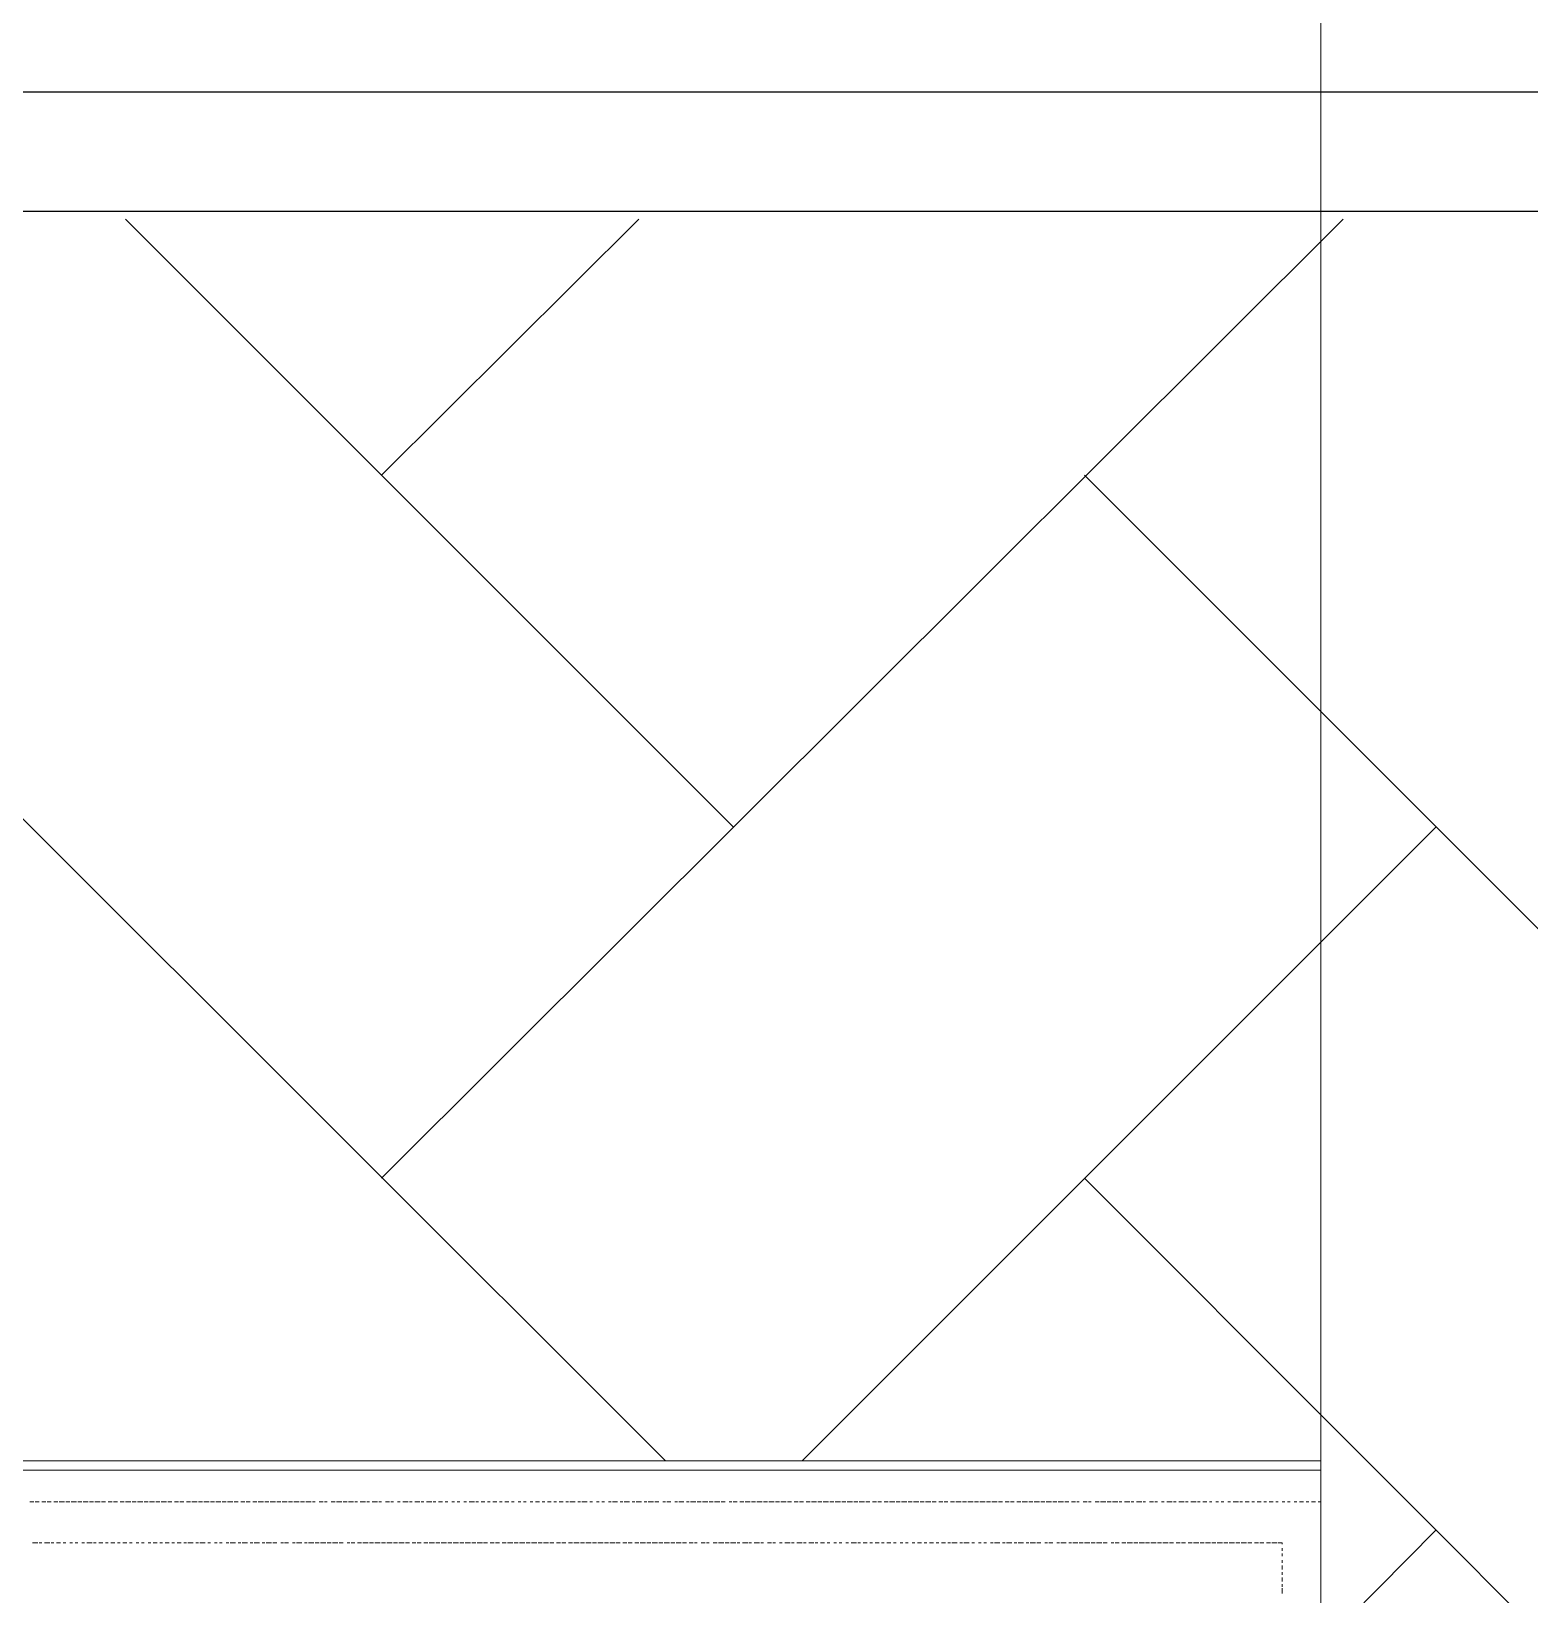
# Model space of a CAD drawing. Header units: millimetres. Extents: x 2928 to 3112, y 1220 to 1280.
# Drawn here: x 2963.698 to 2965.581, y 1265.586 to 1267.55 of the extents above; entities that cross this region are included whole.
import ezdxf

# ---------------------------------------------------------------- set-up
doc = ezdxf.new("R2010")
doc.units = ezdxf.units.MM

msp = doc.modelspace()

# ---------------------------------------------------------------- linework, layer by layer
at = {"color": 253, "linetype": 'Continuous', "lineweight": 5, "true_color": 0x9a9a9a}
for points in [[(2965.31833, 1265.58897), (2965.31833, 1267.99067), (2965.31833, 1267.99067)], [(2965.31833, 1265.58897), (2965.31833, 1267.98234), (2965.31833, 1267.98234)], [(2963.3033, 1265.7423), (2965.31833, 1265.7423), (2965.31833, 1265.7423)]]:
    msp.add_lwpolyline(points, dxfattribs=at)
at = {"color": 7, "linetype": 'Continuous', "lineweight": -2, "true_color": 0x000007}
for points in [[(2937.08126, 1265.3073), (2937.07792, 1267.474), (2938.98795, 1267.474), (2985.45528, 1267.474), (2985.45528, 1236.87356), (2938.98795, 1236.87356), (2937.08126, 1236.87356), (2937.08126, 1238.60692)], [(2937.23126, 1265.3073), (2937.23126, 1267.32399), (2938.98795, 1267.32399), (2985.30528, 1267.32399), (2985.30528, 1237.02356), (2938.98795, 1237.02356), (2937.22793, 1237.02356), (2937.22793, 1238.60692)]]:
    msp.add_lwpolyline(points, close=True, dxfattribs=at)
at = {"color": 252, "linetype": 'Continuous', "lineweight": 13, "true_color": 0x989898}
msp.add_lwpolyline([(2978.19518, 1267.32399), (2978.19518, 1267.474), (2940.68131, 1267.474), (2940.68131, 1267.32399)], close=True, dxfattribs=at)
at = {"color": 9, "linetype": 'Continuous', "lineweight": 13, "true_color": 0xbababa}
for points in [[(2964.57998, 1266.55065), (2963.81664, 1267.31399), (2963.81664, 1267.31399)], [(2964.13831, 1266.99232), (2964.46165, 1267.31399), (2964.46165, 1267.31399)], [(2964.13831, 1266.10898), (2965.34666, 1267.31399), (2965.34666, 1267.31399)], [(2964.49498, 1265.75397), (2963.25496, 1266.99232), (2963.25496, 1266.99232)], [(2966.34667, 1265.6673), (2965.02166, 1266.99232), (2965.02166, 1266.99232)], [(2964.66665, 1265.75397), (2965.46333, 1266.55065), (2965.46333, 1266.55065)], [(2966.34667, 1264.78229), (2965.02166, 1266.10898), (2965.02166, 1266.10898)], [(2965.31833, 1265.52063), (2965.46333, 1265.6673), (2965.46333, 1265.6673)]]:
    msp.add_lwpolyline(points, dxfattribs=at)
at = {"color": 7, "linetype": 'Continuous', "lineweight": 20, "true_color": 0x000007}
msp.add_lwpolyline([(2963.3033, 1265.75397), (2965.31833, 1265.75397), (2965.31833, 1265.29896), (2963.3033, 1265.29896)], close=True, dxfattribs=at)
at = {"color": 252, "linetype": 'Continuous', "lineweight": 13, "true_color": 0x989898}
for points in [[(2963.69664, 1265.7023), (2963.70164, 1265.7023), (2963.70164, 1265.7023)], [(2963.7033, 1265.7023), (2963.7083, 1265.7023), (2963.7083, 1265.7023)], [(2963.71164, 1265.7023), (2963.71664, 1265.7023), (2963.71664, 1265.7023)], [(2963.7183, 1265.7023), (2963.7233, 1265.7023), (2963.7233, 1265.7023)], [(2963.72664, 1265.7023), (2963.73164, 1265.7023), (2963.73164, 1265.7023)], [(2963.7333, 1265.7023), (2963.73997, 1265.7023), (2963.73997, 1265.7023)], [(2963.74164, 1265.7023), (2963.74664, 1265.7023), (2963.74664, 1265.7023)], [(2963.7483, 1265.7023), (2963.75497, 1265.7023), (2963.75497, 1265.7023)], [(2963.75664, 1265.7023), (2963.76164, 1265.7023), (2963.76164, 1265.7023)], [(2963.7633, 1265.7023), (2963.76997, 1265.7023), (2963.76997, 1265.7023)], [(2963.77164, 1265.7023), (2963.77664, 1265.7023), (2963.77664, 1265.7023)], [(2963.7783, 1265.7023), (2963.78497, 1265.7023), (2963.78497, 1265.7023)], [(2963.78664, 1265.7023), (2963.79164, 1265.7023), (2963.79164, 1265.7023)], [(2963.79497, 1265.7023), (2963.79997, 1265.7023), (2963.79997, 1265.7023)], [(2963.80164, 1265.7023), (2963.80664, 1265.7023), (2963.80664, 1265.7023)], [(2963.80997, 1265.7023), (2963.81497, 1265.7023), (2963.81497, 1265.7023)], [(2963.81664, 1265.7023), (2963.82331, 1265.7023), (2963.82331, 1265.7023)], [(2963.82497, 1265.7023), (2963.82997, 1265.7023), (2963.82997, 1265.7023)], [(2963.83164, 1265.7023), (2963.83831, 1265.7023), (2963.83831, 1265.7023)], [(2963.83997, 1265.7023), (2963.84497, 1265.7023), (2963.84497, 1265.7023)], [(2963.84664, 1265.7023), (2963.85331, 1265.7023), (2963.85331, 1265.7023)], [(2963.85497, 1265.7023), (2963.85997, 1265.7023), (2963.85997, 1265.7023)], [(2963.86164, 1265.7023), (2963.86831, 1265.7023), (2963.86831, 1265.7023)], [(2963.86997, 1265.7023), (2963.87497, 1265.7023), (2963.87497, 1265.7023)], [(2963.87831, 1265.7023), (2963.88331, 1265.7023), (2963.88331, 1265.7023)], [(2963.88497, 1265.7023), (2963.88997, 1265.7023), (2963.88997, 1265.7023)], [(2963.89331, 1265.7023), (2963.89831, 1265.7023), (2963.89831, 1265.7023)], [(2963.89997, 1265.7023), (2963.90664, 1265.7023), (2963.90664, 1265.7023)], [(2963.90831, 1265.7023), (2963.91331, 1265.7023), (2963.91331, 1265.7023)], [(2963.91497, 1265.7023), (2963.92164, 1265.7023), (2963.92164, 1265.7023)], [(2963.92331, 1265.7023), (2963.92831, 1265.7023), (2963.92831, 1265.7023)], [(2963.92997, 1265.7023), (2963.93664, 1265.7023), (2963.93664, 1265.7023)], [(2963.93831, 1265.7023), (2963.94331, 1265.7023), (2963.94331, 1265.7023)], [(2963.94497, 1265.7023), (2963.95164, 1265.7023), (2963.95164, 1265.7023)], [(2963.95331, 1265.7023), (2963.95831, 1265.7023), (2963.95831, 1265.7023)], [(2963.96164, 1265.7023), (2963.96664, 1265.7023), (2963.96664, 1265.7023)], [(2963.96831, 1265.7023), (2963.97331, 1265.7023), (2963.97331, 1265.7023)], [(2963.97664, 1265.7023), (2963.98164, 1265.7023), (2963.98164, 1265.7023)], [(2963.98331, 1265.7023), (2963.98997, 1265.7023), (2963.98997, 1265.7023)], [(2963.99164, 1265.7023), (2963.99664, 1265.7023), (2963.99664, 1265.7023)], [(2963.99831, 1265.7023), (2964.00497, 1265.7023), (2964.00497, 1265.7023)], [(2964.00664, 1265.7023), (2964.01164, 1265.7023), (2964.01164, 1265.7023)], [(2964.01331, 1265.7023), (2964.01997, 1265.7023), (2964.01997, 1265.7023)], [(2964.02164, 1265.7023), (2964.02664, 1265.7023), (2964.02664, 1265.7023)], [(2964.02831, 1265.7023), (2964.03498, 1265.7023), (2964.03498, 1265.7023)], [(2964.03664, 1265.7023), (2964.04164, 1265.7023), (2964.04164, 1265.7023)], [(2964.04331, 1265.7023), (2964.04998, 1265.7023), (2964.04998, 1265.7023)], [(2964.05164, 1265.7023), (2964.05498, 1265.7023), (2964.05498, 1265.7023)], [(2964.05998, 1265.7023), (2964.06498, 1265.7023), (2964.06498, 1265.7023)], [(2964.06664, 1265.7023), (2964.06998, 1265.7023), (2964.06998, 1265.7023)], [(2964.07498, 1265.7023), (2964.07998, 1265.7023), (2964.07998, 1265.7023)], [(2964.08164, 1265.7023), (2964.08831, 1265.7023), (2964.08831, 1265.7023)], [(2964.08998, 1265.7023), (2964.09498, 1265.7023), (2964.09498, 1265.7023)], [(2964.09664, 1265.7023), (2964.10331, 1265.7023), (2964.10331, 1265.7023)], [(2964.10498, 1265.7023), (2964.10831, 1265.7023), (2964.10831, 1265.7023)], [(2964.11164, 1265.7023), (2964.11831, 1265.7023), (2964.11831, 1265.7023)], [(2964.11998, 1265.7023), (2964.12331, 1265.7023), (2964.12331, 1265.7023)], [(2964.12664, 1265.7023), (2964.13331, 1265.7023), (2964.13331, 1265.7023)], [(2964.13498, 1265.7023), (2964.13831, 1265.7023), (2964.13831, 1265.7023)], [(2964.14331, 1265.7023), (2964.14831, 1265.7023), (2964.14831, 1265.7023)], [(2964.14998, 1265.7023), (2964.15331, 1265.7023), (2964.15331, 1265.7023)], [(2964.15831, 1265.7023), (2964.16164, 1265.7023), (2964.16164, 1265.7023)], [(2964.16498, 1265.7023), (2964.17164, 1265.7023), (2964.17164, 1265.7023)], [(2964.17331, 1265.7023), (2964.17664, 1265.7023), (2964.17664, 1265.7023)], [(2964.17998, 1265.7023), (2964.18664, 1265.7023), (2964.18664, 1265.7023)], [(2964.18831, 1265.7023), (2964.19164, 1265.7023), (2964.19164, 1265.7023)], [(2964.19498, 1265.7023), (2964.20164, 1265.7023), (2964.20164, 1265.7023)], [(2964.20331, 1265.7023), (2964.20664, 1265.7023), (2964.20664, 1265.7023)], [(2964.20998, 1265.7023), (2964.21498, 1265.7023), (2964.21498, 1265.7023)], [(2964.21831, 1265.7023), (2964.22164, 1265.7023), (2964.22164, 1265.7023)], [(2964.22664, 1265.7023), (2964.22998, 1265.7023), (2964.22998, 1265.7023)], [(2964.23331, 1265.7023), (2964.23664, 1265.7023), (2964.23664, 1265.7023)], [(2964.24164, 1265.7023), (2964.24498, 1265.7023), (2964.24498, 1265.7023)], [(2964.24831, 1265.7023), (2964.25498, 1265.7023), (2964.25498, 1265.7023)], [(2964.25664, 1265.7023), (2964.25998, 1265.7023), (2964.25998, 1265.7023)], [(2964.26331, 1265.7023), (2964.26831, 1265.7023), (2964.26831, 1265.7023)], [(2964.27165, 1265.7023), (2964.27498, 1265.7023), (2964.27498, 1265.7023)], [(2964.27831, 1265.7023), (2964.28331, 1265.7023), (2964.28331, 1265.7023)], [(2964.28665, 1265.7023), (2964.28998, 1265.7023), (2964.28998, 1265.7023)], [(2964.29331, 1265.7023), (2964.29831, 1265.7023), (2964.29831, 1265.7023)], [(2964.30165, 1265.7023), (2964.30498, 1265.7023), (2964.30498, 1265.7023)], [(2964.30998, 1265.7023), (2964.31331, 1265.7023), (2964.31331, 1265.7023)], [(2964.31665, 1265.7023), (2964.31998, 1265.7023), (2964.31998, 1265.7023)], [(2964.32498, 1265.7023), (2964.32831, 1265.7023), (2964.32831, 1265.7023)], [(2964.33165, 1265.7023), (2964.33665, 1265.7023), (2964.33665, 1265.7023)], [(2964.33998, 1265.7023), (2964.34331, 1265.7023), (2964.34331, 1265.7023)], [(2964.34665, 1265.7023), (2964.35165, 1265.7023), (2964.35165, 1265.7023)], [(2964.35498, 1265.7023), (2964.35831, 1265.7023), (2964.35831, 1265.7023)], [(2964.36165, 1265.7023), (2964.36665, 1265.7023), (2964.36665, 1265.7023)], [(2964.36998, 1265.7023), (2964.37331, 1265.7023), (2964.37331, 1265.7023)], [(2964.37498, 1265.7023), (2964.38165, 1265.7023), (2964.38165, 1265.7023)], [(2964.38498, 1265.7023), (2964.38831, 1265.7023), (2964.38831, 1265.7023)], [(2964.38998, 1265.7023), (2964.39665, 1265.7023), (2964.39665, 1265.7023)], [(2964.39998, 1265.7023), (2964.40331, 1265.7023), (2964.40331, 1265.7023)], [(2964.40831, 1265.7023), (2964.41165, 1265.7023), (2964.41165, 1265.7023)], [(2964.41498, 1265.7023), (2964.41831, 1265.7023), (2964.41831, 1265.7023)], [(2964.42331, 1265.7023), (2964.42665, 1265.7023), (2964.42665, 1265.7023)], [(2964.42831, 1265.7023), (2964.43498, 1265.7023), (2964.43498, 1265.7023)], [(2964.43831, 1265.7023), (2964.44165, 1265.7023), (2964.44165, 1265.7023)], [(2964.44331, 1265.7023), (2964.44998, 1265.7023), (2964.44998, 1265.7023)], [(2964.45331, 1265.7023), (2964.45665, 1265.7023), (2964.45665, 1265.7023)], [(2964.45831, 1265.7023), (2964.46498, 1265.7023), (2964.46498, 1265.7023)], [(2964.46831, 1265.7023), (2964.47165, 1265.7023), (2964.47165, 1265.7023)], [(2964.47331, 1265.7023), (2964.47998, 1265.7023), (2964.47998, 1265.7023)], [(2964.48165, 1265.7023), (2964.48665, 1265.7023), (2964.48665, 1265.7023)], [(2964.49165, 1265.7023), (2964.49498, 1265.7023), (2964.49498, 1265.7023)], [(2964.49665, 1265.7023), (2964.50165, 1265.7023), (2964.50165, 1265.7023)], [(2964.50665, 1265.7023), (2964.50998, 1265.7023), (2964.50998, 1265.7023)], [(2964.51165, 1265.7023), (2964.51832, 1265.7023), (2964.51832, 1265.7023)], [(2964.52165, 1265.7023), (2964.52498, 1265.7023), (2964.52498, 1265.7023)], [(2964.52665, 1265.7023), (2964.53332, 1265.7023), (2964.53332, 1265.7023)], [(2964.53498, 1265.7023), (2964.53998, 1265.7023), (2964.53998, 1265.7023)], [(2964.54165, 1265.7023), (2964.54832, 1265.7023), (2964.54832, 1265.7023)], [(2964.54998, 1265.7023), (2964.55498, 1265.7023), (2964.55498, 1265.7023)], [(2964.55665, 1265.7023), (2964.56332, 1265.7023), (2964.56332, 1265.7023)], [(2964.56498, 1265.7023), (2964.56998, 1265.7023), (2964.56998, 1265.7023)], [(2964.57498, 1265.7023), (2964.57832, 1265.7023), (2964.57832, 1265.7023)], [(2964.57998, 1265.7023), (2964.58498, 1265.7023), (2964.58498, 1265.7023)], [(2964.58832, 1265.7023), (2964.59332, 1265.7023), (2964.59332, 1265.7023)], [(2964.59498, 1265.7023), (2964.60165, 1265.7023), (2964.60165, 1265.7023)], [(2964.60332, 1265.7023), (2964.60832, 1265.7023), (2964.60832, 1265.7023)], [(2964.60998, 1265.7023), (2964.61665, 1265.7023), (2964.61665, 1265.7023)], [(2964.61832, 1265.7023), (2964.62332, 1265.7023), (2964.62332, 1265.7023)], [(2964.62498, 1265.7023), (2964.63165, 1265.7023), (2964.63165, 1265.7023)], [(2964.63332, 1265.7023), (2964.63832, 1265.7023), (2964.63832, 1265.7023)], [(2964.63998, 1265.7023), (2964.64665, 1265.7023), (2964.64665, 1265.7023)], [(2964.64832, 1265.7023), (2964.65332, 1265.7023), (2964.65332, 1265.7023)], [(2964.65665, 1265.7023), (2964.66165, 1265.7023), (2964.66165, 1265.7023)], [(2964.66332, 1265.7023), (2964.66832, 1265.7023), (2964.66832, 1265.7023)], [(2964.67165, 1265.7023), (2964.67665, 1265.7023), (2964.67665, 1265.7023)], [(2964.67832, 1265.7023), (2964.68498, 1265.7023), (2964.68498, 1265.7023)], [(2964.68665, 1265.7023), (2964.69165, 1265.7023), (2964.69165, 1265.7023)], [(2964.69332, 1265.7023), (2964.69998, 1265.7023), (2964.69998, 1265.7023)], [(2964.70165, 1265.7023), (2964.70665, 1265.7023), (2964.70665, 1265.7023)], [(2964.70832, 1265.7023), (2964.71498, 1265.7023), (2964.71498, 1265.7023)], [(2964.71665, 1265.7023), (2964.72165, 1265.7023), (2964.72165, 1265.7023)], [(2964.72332, 1265.7023), (2964.72999, 1265.7023), (2964.72999, 1265.7023)], [(2964.73165, 1265.7023), (2964.73665, 1265.7023), (2964.73665, 1265.7023)], [(2964.73832, 1265.7023), (2964.74499, 1265.7023), (2964.74499, 1265.7023)], [(2964.74665, 1265.7023), (2964.75165, 1265.7023), (2964.75165, 1265.7023)], [(2964.75499, 1265.7023), (2964.75999, 1265.7023), (2964.75999, 1265.7023)], [(2964.76165, 1265.7023), (2964.76665, 1265.7023), (2964.76665, 1265.7023)], [(2964.76999, 1265.7023), (2964.77499, 1265.7023), (2964.77499, 1265.7023)], [(2964.77665, 1265.7023), (2964.78332, 1265.7023), (2964.78332, 1265.7023)], [(2964.78499, 1265.7023), (2964.78999, 1265.7023), (2964.78999, 1265.7023)], [(2964.79165, 1265.7023), (2964.79832, 1265.7023), (2964.79832, 1265.7023)], [(2964.79999, 1265.7023), (2964.80499, 1265.7023), (2964.80499, 1265.7023)], [(2964.80665, 1265.7023), (2964.81332, 1265.7023), (2964.81332, 1265.7023)], [(2964.81499, 1265.7023), (2964.81999, 1265.7023), (2964.81999, 1265.7023)], [(2964.82165, 1265.7023), (2964.82832, 1265.7023), (2964.82832, 1265.7023)], [(2964.82999, 1265.7023), (2964.83499, 1265.7023), (2964.83499, 1265.7023)], [(2964.83832, 1265.7023), (2964.84332, 1265.7023), (2964.84332, 1265.7023)], [(2964.84499, 1265.7023), (2964.84999, 1265.7023), (2964.84999, 1265.7023)], [(2964.85332, 1265.7023), (2964.85832, 1265.7023), (2964.85832, 1265.7023)], [(2964.85999, 1265.7023), (2964.86665, 1265.7023), (2964.86665, 1265.7023)], [(2964.86832, 1265.7023), (2964.87332, 1265.7023), (2964.87332, 1265.7023)], [(2964.87499, 1265.7023), (2964.88165, 1265.7023), (2964.88165, 1265.7023)], [(2964.88332, 1265.7023), (2964.88832, 1265.7023), (2964.88832, 1265.7023)], [(2964.88999, 1265.7023), (2964.89665, 1265.7023), (2964.89665, 1265.7023)], [(2964.89832, 1265.7023), (2964.90332, 1265.7023), (2964.90332, 1265.7023)], [(2964.90499, 1265.7023), (2964.91165, 1265.7023), (2964.91165, 1265.7023)], [(2964.91332, 1265.7023), (2964.91832, 1265.7023), (2964.91832, 1265.7023)], [(2964.92165, 1265.7023), (2964.92665, 1265.7023), (2964.92665, 1265.7023)], [(2964.92832, 1265.7023), (2964.93332, 1265.7023), (2964.93332, 1265.7023)], [(2964.93665, 1265.7023), (2964.94165, 1265.7023), (2964.94165, 1265.7023)], [(2964.94332, 1265.7023), (2964.94999, 1265.7023), (2964.94999, 1265.7023)], [(2964.95165, 1265.7023), (2964.95665, 1265.7023), (2964.95665, 1265.7023)], [(2964.95832, 1265.7023), (2964.96499, 1265.7023), (2964.96499, 1265.7023)], [(2964.96666, 1265.7023), (2964.97166, 1265.7023), (2964.97166, 1265.7023)], [(2964.97332, 1265.7023), (2964.97999, 1265.7023), (2964.97999, 1265.7023)], [(2964.98166, 1265.7023), (2964.98666, 1265.7023), (2964.98666, 1265.7023)], [(2964.98832, 1265.7023), (2964.99499, 1265.7023), (2964.99499, 1265.7023)], [(2964.99666, 1265.7023), (2965.00166, 1265.7023), (2965.00166, 1265.7023)], [(2965.00499, 1265.7023), (2965.00999, 1265.7023), (2965.00999, 1265.7023)], [(2965.01166, 1265.7023), (2965.01499, 1265.7023), (2965.01499, 1265.7023)], [(2965.01999, 1265.7023), (2965.02499, 1265.7023), (2965.02499, 1265.7023)], [(2965.02666, 1265.7023), (2965.02999, 1265.7023), (2965.02999, 1265.7023)], [(2965.03499, 1265.7023), (2965.03999, 1265.7023), (2965.03999, 1265.7023)], [(2965.04166, 1265.7023), (2965.04832, 1265.7023), (2965.04832, 1265.7023)], [(2965.04999, 1265.7023), (2965.05499, 1265.7023), (2965.05499, 1265.7023)], [(2965.05666, 1265.7023), (2965.06332, 1265.7023), (2965.06332, 1265.7023)], [(2965.06499, 1265.7023), (2965.06832, 1265.7023), (2965.06832, 1265.7023)], [(2965.07166, 1265.7023), (2965.07832, 1265.7023), (2965.07832, 1265.7023)], [(2965.07999, 1265.7023), (2965.08332, 1265.7023), (2965.08332, 1265.7023)], [(2965.08666, 1265.7023), (2965.09332, 1265.7023), (2965.09332, 1265.7023)], [(2965.09499, 1265.7023), (2965.09832, 1265.7023), (2965.09832, 1265.7023)], [(2965.10332, 1265.7023), (2965.10832, 1265.7023), (2965.10832, 1265.7023)], [(2965.10999, 1265.7023), (2965.11332, 1265.7023), (2965.11332, 1265.7023)], [(2965.11832, 1265.7023), (2965.12166, 1265.7023), (2965.12166, 1265.7023)], [(2965.12499, 1265.7023), (2965.13166, 1265.7023), (2965.13166, 1265.7023)], [(2965.13332, 1265.7023), (2965.13666, 1265.7023), (2965.13666, 1265.7023)], [(2965.13999, 1265.7023), (2965.14666, 1265.7023), (2965.14666, 1265.7023)], [(2965.14832, 1265.7023), (2965.15166, 1265.7023), (2965.15166, 1265.7023)], [(2965.15499, 1265.7023), (2965.16166, 1265.7023), (2965.16166, 1265.7023)], [(2965.16332, 1265.7023), (2965.16666, 1265.7023), (2965.16666, 1265.7023)], [(2965.16999, 1265.7023), (2965.17499, 1265.7023), (2965.17499, 1265.7023)], [(2965.17832, 1265.7023), (2965.18166, 1265.7023), (2965.18166, 1265.7023)], [(2965.18666, 1265.7023), (2965.18999, 1265.7023), (2965.18999, 1265.7023)], [(2965.19332, 1265.7023), (2965.19666, 1265.7023), (2965.19666, 1265.7023)], [(2965.20166, 1265.7023), (2965.20499, 1265.7023), (2965.20499, 1265.7023)], [(2965.20833, 1265.7023), (2965.21499, 1265.7023), (2965.21499, 1265.7023)], [(2965.21666, 1265.7023), (2965.21999, 1265.7023), (2965.21999, 1265.7023)], [(2965.22333, 1265.7023), (2965.22833, 1265.7023), (2965.22833, 1265.7023)], [(2965.23166, 1265.7023), (2965.23499, 1265.7023), (2965.23499, 1265.7023)], [(2965.23833, 1265.7023), (2965.24333, 1265.7023), (2965.24333, 1265.7023)], [(2965.24666, 1265.7023), (2965.24999, 1265.7023), (2965.24999, 1265.7023)], [(2965.25333, 1265.7023), (2965.25833, 1265.7023), (2965.25833, 1265.7023)], [(2965.26166, 1265.7023), (2965.26499, 1265.7023), (2965.26499, 1265.7023)], [(2965.26999, 1265.7023), (2965.27333, 1265.7023), (2965.27333, 1265.7023)], [(2965.27666, 1265.7023), (2965.27999, 1265.7023), (2965.27999, 1265.7023)], [(2965.28499, 1265.7023), (2965.28833, 1265.7023), (2965.28833, 1265.7023)], [(2965.29166, 1265.7023), (2965.29666, 1265.7023), (2965.29666, 1265.7023)], [(2965.29999, 1265.7023), (2965.30333, 1265.7023), (2965.30333, 1265.7023)], [(2965.30666, 1265.7023), (2965.31166, 1265.7023), (2965.31166, 1265.7023)], [(2965.31499, 1265.7023), (2965.31833, 1265.7023), (2965.31833, 1265.7023)], [(2963.69997, 1265.65064), (2963.70664, 1265.65064), (2963.70664, 1265.65064)], [(2963.7083, 1265.65064), (2963.71164, 1265.65064), (2963.71164, 1265.65064)], [(2963.71497, 1265.65064), (2963.72164, 1265.65064), (2963.72164, 1265.65064)], [(2963.7233, 1265.65064), (2963.72664, 1265.65064), (2963.72664, 1265.65064)], [(2963.72997, 1265.65064), (2963.73497, 1265.65064), (2963.73497, 1265.65064)], [(2963.7383, 1265.65064), (2963.74164, 1265.65064), (2963.74164, 1265.65064)], [(2963.74664, 1265.65064), (2963.74997, 1265.65064), (2963.74997, 1265.65064)], [(2963.7533, 1265.65064), (2963.75664, 1265.65064), (2963.75664, 1265.65064)], [(2963.76164, 1265.65064), (2963.76497, 1265.65064), (2963.76497, 1265.65064)], [(2963.7683, 1265.65064), (2963.77497, 1265.65064), (2963.77497, 1265.65064)], [(2963.77664, 1265.65064), (2963.77997, 1265.65064), (2963.77997, 1265.65064)], [(2963.7833, 1265.65064), (2963.7883, 1265.65064), (2963.7883, 1265.65064)], [(2963.79164, 1265.65064), (2963.79497, 1265.65064), (2963.79497, 1265.65064)], [(2963.79831, 1265.65064), (2963.80331, 1265.65064), (2963.80331, 1265.65064)], [(2963.80664, 1265.65064), (2963.80997, 1265.65064), (2963.80997, 1265.65064)], [(2963.81331, 1265.65064), (2963.81831, 1265.65064), (2963.81831, 1265.65064)], [(2963.82164, 1265.65064), (2963.82497, 1265.65064), (2963.82497, 1265.65064)], [(2963.82997, 1265.65064), (2963.83331, 1265.65064), (2963.83331, 1265.65064)], [(2963.83664, 1265.65064), (2963.83997, 1265.65064), (2963.83997, 1265.65064)], [(2963.84497, 1265.65064), (2963.84831, 1265.65064), (2963.84831, 1265.65064)], [(2963.85164, 1265.65064), (2963.85664, 1265.65064), (2963.85664, 1265.65064)], [(2963.85997, 1265.65064), (2963.86331, 1265.65064), (2963.86331, 1265.65064)], [(2963.86664, 1265.65064), (2963.87164, 1265.65064), (2963.87164, 1265.65064)], [(2963.87497, 1265.65064), (2963.87831, 1265.65064), (2963.87831, 1265.65064)], [(2963.88164, 1265.65064), (2963.88664, 1265.65064), (2963.88664, 1265.65064)], [(2963.88997, 1265.65064), (2963.89331, 1265.65064), (2963.89331, 1265.65064)], [(2963.89497, 1265.65064), (2963.90164, 1265.65064), (2963.90164, 1265.65064)], [(2963.90497, 1265.65064), (2963.90831, 1265.65064), (2963.90831, 1265.65064)], [(2963.90997, 1265.65064), (2963.91664, 1265.65064), (2963.91664, 1265.65064)], [(2963.91997, 1265.65064), (2963.92331, 1265.65064), (2963.92331, 1265.65064)], [(2963.92831, 1265.65064), (2963.93164, 1265.65064), (2963.93164, 1265.65064)], [(2963.93497, 1265.65064), (2963.93831, 1265.65064), (2963.93831, 1265.65064)], [(2963.94331, 1265.65064), (2963.94664, 1265.65064), (2963.94664, 1265.65064)], [(2963.94831, 1265.65064), (2963.95497, 1265.65064), (2963.95497, 1265.65064)], [(2963.95831, 1265.65064), (2963.96164, 1265.65064), (2963.96164, 1265.65064)], [(2963.96331, 1265.65064), (2963.96997, 1265.65064), (2963.96997, 1265.65064)], [(2963.97331, 1265.65064), (2963.97664, 1265.65064), (2963.97664, 1265.65064)], [(2963.97831, 1265.65064), (2963.98497, 1265.65064), (2963.98497, 1265.65064)], [(2963.98831, 1265.65064), (2963.99164, 1265.65064), (2963.99164, 1265.65064)], [(2963.99331, 1265.65064), (2963.99997, 1265.65064), (2963.99997, 1265.65064)], [(2964.00164, 1265.65064), (2964.00664, 1265.65064), (2964.00664, 1265.65064)], [(2964.01164, 1265.65064), (2964.01497, 1265.65064), (2964.01497, 1265.65064)], [(2964.01664, 1265.65064), (2964.02164, 1265.65064), (2964.02164, 1265.65064)], [(2964.02664, 1265.65064), (2964.02998, 1265.65064), (2964.02998, 1265.65064)], [(2964.03164, 1265.65064), (2964.03831, 1265.65064), (2964.03831, 1265.65064)], [(2964.04164, 1265.65064), (2964.04498, 1265.65064), (2964.04498, 1265.65064)], [(2964.04664, 1265.65064), (2964.05331, 1265.65064), (2964.05331, 1265.65064)], [(2964.05498, 1265.65064), (2964.05998, 1265.65064), (2964.05998, 1265.65064)], [(2964.06164, 1265.65064), (2964.06831, 1265.65064), (2964.06831, 1265.65064)], [(2964.06998, 1265.65064), (2964.07498, 1265.65064), (2964.07498, 1265.65064)], [(2964.07664, 1265.65064), (2964.08331, 1265.65064), (2964.08331, 1265.65064)], [(2964.08498, 1265.65064), (2964.08998, 1265.65064), (2964.08998, 1265.65064)], [(2964.09498, 1265.65064), (2964.09831, 1265.65064), (2964.09831, 1265.65064)], [(2964.09998, 1265.65064), (2964.10498, 1265.65064), (2964.10498, 1265.65064)], [(2964.10831, 1265.65064), (2964.11331, 1265.65064), (2964.11331, 1265.65064)], [(2964.11498, 1265.65064), (2964.12164, 1265.65064), (2964.12164, 1265.65064)], [(2964.12331, 1265.65064), (2964.12831, 1265.65064), (2964.12831, 1265.65064)], [(2964.12998, 1265.65064), (2964.13664, 1265.65064), (2964.13664, 1265.65064)], [(2964.13831, 1265.65064), (2964.14331, 1265.65064), (2964.14331, 1265.65064)], [(2964.14498, 1265.65064), (2964.15164, 1265.65064), (2964.15164, 1265.65064)], [(2964.15331, 1265.65064), (2964.15831, 1265.65064), (2964.15831, 1265.65064)], [(2964.15998, 1265.65064), (2964.16664, 1265.65064), (2964.16664, 1265.65064)], [(2964.16831, 1265.65064), (2964.17331, 1265.65064), (2964.17331, 1265.65064)], [(2964.17664, 1265.65064), (2964.18164, 1265.65064), (2964.18164, 1265.65064)], [(2964.18331, 1265.65064), (2964.18831, 1265.65064), (2964.18831, 1265.65064)], [(2964.19164, 1265.65064), (2964.19664, 1265.65064), (2964.19664, 1265.65064)], [(2964.19831, 1265.65064), (2964.20498, 1265.65064), (2964.20498, 1265.65064)], [(2964.20664, 1265.65064), (2964.21164, 1265.65064), (2964.21164, 1265.65064)], [(2964.21331, 1265.65064), (2964.21998, 1265.65064), (2964.21998, 1265.65064)], [(2964.22164, 1265.65064), (2964.22664, 1265.65064), (2964.22664, 1265.65064)], [(2964.22831, 1265.65064), (2964.23498, 1265.65064), (2964.23498, 1265.65064)], [(2964.23664, 1265.65064), (2964.24164, 1265.65064), (2964.24164, 1265.65064)], [(2964.24331, 1265.65064), (2964.24998, 1265.65064), (2964.24998, 1265.65064)], [(2964.25164, 1265.65064), (2964.25664, 1265.65064), (2964.25664, 1265.65064)], [(2964.25831, 1265.65064), (2964.26498, 1265.65064), (2964.26498, 1265.65064)], [(2964.26665, 1265.65064), (2964.27165, 1265.65064), (2964.27165, 1265.65064)], [(2964.27498, 1265.65064), (2964.27998, 1265.65064), (2964.27998, 1265.65064)], [(2964.28165, 1265.65064), (2964.28665, 1265.65064), (2964.28665, 1265.65064)], [(2964.28998, 1265.65064), (2964.29498, 1265.65064), (2964.29498, 1265.65064)], [(2964.29665, 1265.65064), (2964.30331, 1265.65064), (2964.30331, 1265.65064)], [(2964.30498, 1265.65064), (2964.30998, 1265.65064), (2964.30998, 1265.65064)], [(2964.31165, 1265.65064), (2964.31831, 1265.65064), (2964.31831, 1265.65064)], [(2964.31998, 1265.65064), (2964.32498, 1265.65064), (2964.32498, 1265.65064)], [(2964.32665, 1265.65064), (2964.33331, 1265.65064), (2964.33331, 1265.65064)], [(2964.33498, 1265.65064), (2964.33998, 1265.65064), (2964.33998, 1265.65064)], [(2964.34165, 1265.65064), (2964.34831, 1265.65064), (2964.34831, 1265.65064)], [(2964.34998, 1265.65064), (2964.35498, 1265.65064), (2964.35498, 1265.65064)], [(2964.35831, 1265.65064), (2964.36331, 1265.65064), (2964.36331, 1265.65064)], [(2964.36498, 1265.65064), (2964.36998, 1265.65064), (2964.36998, 1265.65064)], [(2964.37331, 1265.65064), (2964.37831, 1265.65064), (2964.37831, 1265.65064)], [(2964.37998, 1265.65064), (2964.38665, 1265.65064), (2964.38665, 1265.65064)], [(2964.38831, 1265.65064), (2964.39331, 1265.65064), (2964.39331, 1265.65064)], [(2964.39498, 1265.65064), (2964.40165, 1265.65064), (2964.40165, 1265.65064)], [(2964.40331, 1265.65064), (2964.40831, 1265.65064), (2964.40831, 1265.65064)], [(2964.40998, 1265.65064), (2964.41665, 1265.65064), (2964.41665, 1265.65064)], [(2964.41831, 1265.65064), (2964.42331, 1265.65064), (2964.42331, 1265.65064)], [(2964.42498, 1265.65064), (2964.43165, 1265.65064), (2964.43165, 1265.65064)], [(2964.43331, 1265.65064), (2964.43831, 1265.65064), (2964.43831, 1265.65064)], [(2964.44165, 1265.65064), (2964.44665, 1265.65064), (2964.44665, 1265.65064)], [(2964.44831, 1265.65064), (2964.45331, 1265.65064), (2964.45331, 1265.65064)], [(2964.45665, 1265.65064), (2964.46165, 1265.65064), (2964.46165, 1265.65064)], [(2964.46331, 1265.65064), (2964.46998, 1265.65064), (2964.46998, 1265.65064)], [(2964.47165, 1265.65064), (2964.47665, 1265.65064), (2964.47665, 1265.65064)], [(2964.47831, 1265.65064), (2964.48498, 1265.65064), (2964.48498, 1265.65064)], [(2964.48665, 1265.65064), (2964.49165, 1265.65064), (2964.49165, 1265.65064)], [(2964.49331, 1265.65064), (2964.49998, 1265.65064), (2964.49998, 1265.65064)], [(2964.50165, 1265.65064), (2964.50665, 1265.65064), (2964.50665, 1265.65064)], [(2964.50832, 1265.65064), (2964.51498, 1265.65064), (2964.51498, 1265.65064)], [(2964.51665, 1265.65064), (2964.52165, 1265.65064), (2964.52165, 1265.65064)], [(2964.52498, 1265.65064), (2964.52998, 1265.65064), (2964.52998, 1265.65064)], [(2964.53165, 1265.65064), (2964.53498, 1265.65064), (2964.53498, 1265.65064)], [(2964.53998, 1265.65064), (2964.54498, 1265.65064), (2964.54498, 1265.65064)], [(2964.54665, 1265.65064), (2964.54998, 1265.65064), (2964.54998, 1265.65064)], [(2964.55498, 1265.65064), (2964.55998, 1265.65064), (2964.55998, 1265.65064)], [(2964.56165, 1265.65064), (2964.56832, 1265.65064), (2964.56832, 1265.65064)], [(2964.56998, 1265.65064), (2964.57498, 1265.65064), (2964.57498, 1265.65064)], [(2964.57665, 1265.65064), (2964.58332, 1265.65064), (2964.58332, 1265.65064)], [(2964.58498, 1265.65064), (2964.58832, 1265.65064), (2964.58832, 1265.65064)], [(2964.59165, 1265.65064), (2964.59832, 1265.65064), (2964.59832, 1265.65064)], [(2964.59998, 1265.65064), (2964.60332, 1265.65064), (2964.60332, 1265.65064)], [(2964.60665, 1265.65064), (2964.61332, 1265.65064), (2964.61332, 1265.65064)], [(2964.61498, 1265.65064), (2964.61832, 1265.65064), (2964.61832, 1265.65064)], [(2964.62332, 1265.65064), (2964.62832, 1265.65064), (2964.62832, 1265.65064)], [(2964.62998, 1265.65064), (2964.63332, 1265.65064), (2964.63332, 1265.65064)], [(2964.63832, 1265.65064), (2964.64165, 1265.65064), (2964.64165, 1265.65064)], [(2964.64498, 1265.65064), (2964.65165, 1265.65064), (2964.65165, 1265.65064)], [(2964.65332, 1265.65064), (2964.65665, 1265.65064), (2964.65665, 1265.65064)], [(2964.65998, 1265.65064), (2964.66665, 1265.65064), (2964.66665, 1265.65064)], [(2964.66832, 1265.65064), (2964.67165, 1265.65064), (2964.67165, 1265.65064)], [(2964.67498, 1265.65064), (2964.68165, 1265.65064), (2964.68165, 1265.65064)], [(2964.68332, 1265.65064), (2964.68665, 1265.65064), (2964.68665, 1265.65064)], [(2964.68998, 1265.65064), (2964.69498, 1265.65064), (2964.69498, 1265.65064)], [(2964.69832, 1265.65064), (2964.70165, 1265.65064), (2964.70165, 1265.65064)], [(2964.70665, 1265.65064), (2964.70998, 1265.65064), (2964.70998, 1265.65064)], [(2964.71332, 1265.65064), (2964.71665, 1265.65064), (2964.71665, 1265.65064)], [(2964.72165, 1265.65064), (2964.72498, 1265.65064), (2964.72498, 1265.65064)], [(2964.72832, 1265.65064), (2964.73499, 1265.65064), (2964.73499, 1265.65064)], [(2964.73665, 1265.65064), (2964.73999, 1265.65064), (2964.73999, 1265.65064)], [(2964.74332, 1265.65064), (2964.74832, 1265.65064), (2964.74832, 1265.65064)], [(2964.75165, 1265.65064), (2964.75499, 1265.65064), (2964.75499, 1265.65064)], [(2964.75832, 1265.65064), (2964.76332, 1265.65064), (2964.76332, 1265.65064)], [(2964.76665, 1265.65064), (2964.76999, 1265.65064), (2964.76999, 1265.65064)], [(2964.77332, 1265.65064), (2964.77832, 1265.65064), (2964.77832, 1265.65064)], [(2964.78165, 1265.65064), (2964.78499, 1265.65064), (2964.78499, 1265.65064)], [(2964.78999, 1265.65064), (2964.79332, 1265.65064), (2964.79332, 1265.65064)], [(2964.79665, 1265.65064), (2964.79999, 1265.65064), (2964.79999, 1265.65064)], [(2964.80499, 1265.65064), (2964.80832, 1265.65064), (2964.80832, 1265.65064)], [(2964.81165, 1265.65064), (2964.81665, 1265.65064), (2964.81665, 1265.65064)], [(2964.81999, 1265.65064), (2964.82332, 1265.65064), (2964.82332, 1265.65064)], [(2964.82665, 1265.65064), (2964.83165, 1265.65064), (2964.83165, 1265.65064)], [(2964.83499, 1265.65064), (2964.83832, 1265.65064), (2964.83832, 1265.65064)], [(2964.84165, 1265.65064), (2964.84665, 1265.65064), (2964.84665, 1265.65064)], [(2964.84999, 1265.65064), (2964.85332, 1265.65064), (2964.85332, 1265.65064)], [(2964.85499, 1265.65064), (2964.86165, 1265.65064), (2964.86165, 1265.65064)], [(2964.86499, 1265.65064), (2964.86832, 1265.65064), (2964.86832, 1265.65064)], [(2964.86999, 1265.65064), (2964.87665, 1265.65064), (2964.87665, 1265.65064)], [(2964.87999, 1265.65064), (2964.88332, 1265.65064), (2964.88332, 1265.65064)], [(2964.88832, 1265.65064), (2964.89165, 1265.65064), (2964.89165, 1265.65064)], [(2964.89499, 1265.65064), (2964.89832, 1265.65064), (2964.89832, 1265.65064)], [(2964.90332, 1265.65064), (2964.90665, 1265.65064), (2964.90665, 1265.65064)], [(2964.90832, 1265.65064), (2964.91499, 1265.65064), (2964.91499, 1265.65064)], [(2964.91832, 1265.65064), (2964.92165, 1265.65064), (2964.92165, 1265.65064)], [(2964.92332, 1265.65064), (2964.92999, 1265.65064), (2964.92999, 1265.65064)], [(2964.93332, 1265.65064), (2964.93665, 1265.65064), (2964.93665, 1265.65064)], [(2964.93832, 1265.65064), (2964.94499, 1265.65064), (2964.94499, 1265.65064)], [(2964.94832, 1265.65064), (2964.95165, 1265.65064), (2964.95165, 1265.65064)], [(2964.95332, 1265.65064), (2964.95999, 1265.65064), (2964.95999, 1265.65064)], [(2964.96166, 1265.65064), (2964.96666, 1265.65064), (2964.96666, 1265.65064)], [(2964.97166, 1265.65064), (2964.97499, 1265.65064), (2964.97499, 1265.65064)], [(2964.97666, 1265.65064), (2964.98166, 1265.65064), (2964.98166, 1265.65064)], [(2964.98666, 1265.65064), (2964.98999, 1265.65064), (2964.98999, 1265.65064)], [(2964.99166, 1265.65064), (2964.99832, 1265.65064), (2964.99832, 1265.65064)], [(2965.00166, 1265.65064), (2965.00499, 1265.65064), (2965.00499, 1265.65064)], [(2965.00666, 1265.65064), (2965.01332, 1265.65064), (2965.01332, 1265.65064)], [(2965.01499, 1265.65064), (2965.01999, 1265.65064), (2965.01999, 1265.65064)], [(2965.02166, 1265.65064), (2965.02832, 1265.65064), (2965.02832, 1265.65064)], [(2965.02999, 1265.65064), (2965.03499, 1265.65064), (2965.03499, 1265.65064)], [(2965.03666, 1265.65064), (2965.04332, 1265.65064), (2965.04332, 1265.65064)], [(2965.04499, 1265.65064), (2965.04999, 1265.65064), (2965.04999, 1265.65064)], [(2965.05499, 1265.65064), (2965.05832, 1265.65064), (2965.05832, 1265.65064)], [(2965.05999, 1265.65064), (2965.06499, 1265.65064), (2965.06499, 1265.65064)], [(2965.06832, 1265.65064), (2965.07332, 1265.65064), (2965.07332, 1265.65064)], [(2965.07499, 1265.65064), (2965.08166, 1265.65064), (2965.08166, 1265.65064)], [(2965.08332, 1265.65064), (2965.08832, 1265.65064), (2965.08832, 1265.65064)], [(2965.08999, 1265.65064), (2965.09666, 1265.65064), (2965.09666, 1265.65064)], [(2965.09832, 1265.65064), (2965.10332, 1265.65064), (2965.10332, 1265.65064)], [(2965.10499, 1265.65064), (2965.11166, 1265.65064), (2965.11166, 1265.65064)], [(2965.11332, 1265.65064), (2965.11832, 1265.65064), (2965.11832, 1265.65064)], [(2965.11999, 1265.65064), (2965.12666, 1265.65064), (2965.12666, 1265.65064)], [(2965.12832, 1265.65064), (2965.13332, 1265.65064), (2965.13332, 1265.65064)], [(2965.13666, 1265.65064), (2965.14166, 1265.65064), (2965.14166, 1265.65064)], [(2965.14332, 1265.65064), (2965.14832, 1265.65064), (2965.14832, 1265.65064)], [(2965.15166, 1265.65064), (2965.15666, 1265.65064), (2965.15666, 1265.65064)], [(2965.15832, 1265.65064), (2965.16499, 1265.65064), (2965.16499, 1265.65064)], [(2965.16666, 1265.65064), (2965.17166, 1265.65064), (2965.17166, 1265.65064)], [(2965.17332, 1265.65064), (2965.17999, 1265.65064), (2965.17999, 1265.65064)], [(2965.18166, 1265.65064), (2965.18666, 1265.65064), (2965.18666, 1265.65064)], [(2965.18832, 1265.65064), (2965.19499, 1265.65064), (2965.19499, 1265.65064)], [(2965.19666, 1265.65064), (2965.20166, 1265.65064), (2965.20166, 1265.65064)], [(2965.20333, 1265.65064), (2965.20999, 1265.65064), (2965.20999, 1265.65064)], [(2965.21166, 1265.65064), (2965.21666, 1265.65064), (2965.21666, 1265.65064)], [(2965.21833, 1265.65064), (2965.22499, 1265.65064), (2965.22499, 1265.65064)], [(2965.22666, 1265.65064), (2965.23166, 1265.65064), (2965.23166, 1265.65064)], [(2965.23499, 1265.65064), (2965.23999, 1265.65064), (2965.23999, 1265.65064)], [(2965.24166, 1265.65064), (2965.24666, 1265.65064), (2965.24666, 1265.65064)], [(2965.24999, 1265.65064), (2965.25499, 1265.65064), (2965.25499, 1265.65064)], [(2965.25666, 1265.65064), (2965.26333, 1265.65064), (2965.26333, 1265.65064)], [(2965.26499, 1265.65064), (2965.26999, 1265.65064), (2965.26999, 1265.65064)], [(2965.26999, 1265.65064), (2965.26999, 1265.64897), (2965.26999, 1265.64897)], [(2965.26999, 1265.64397), (2965.26999, 1265.64064), (2965.26999, 1265.64064)], [(2965.26999, 1265.6373), (2965.26999, 1265.63397), (2965.26999, 1265.63397)], [(2965.26999, 1265.62897), (2965.26999, 1265.62564), (2965.26999, 1265.62564)], [(2965.26999, 1265.6223), (2965.26999, 1265.6173), (2965.26999, 1265.6173)], [(2965.26999, 1265.61397), (2965.26999, 1265.61064), (2965.26999, 1265.61064)], [(2965.26999, 1265.6073), (2965.26999, 1265.6023), (2965.26999, 1265.6023)], [(2965.26999, 1265.59897), (2965.26999, 1265.59564), (2965.26999, 1265.59564)], [(2965.26999, 1265.59397), (2965.26999, 1265.5873), (2965.26999, 1265.5873)]]:
    msp.add_lwpolyline(points, dxfattribs=at)

doc.saveas('drawing.dxf')
